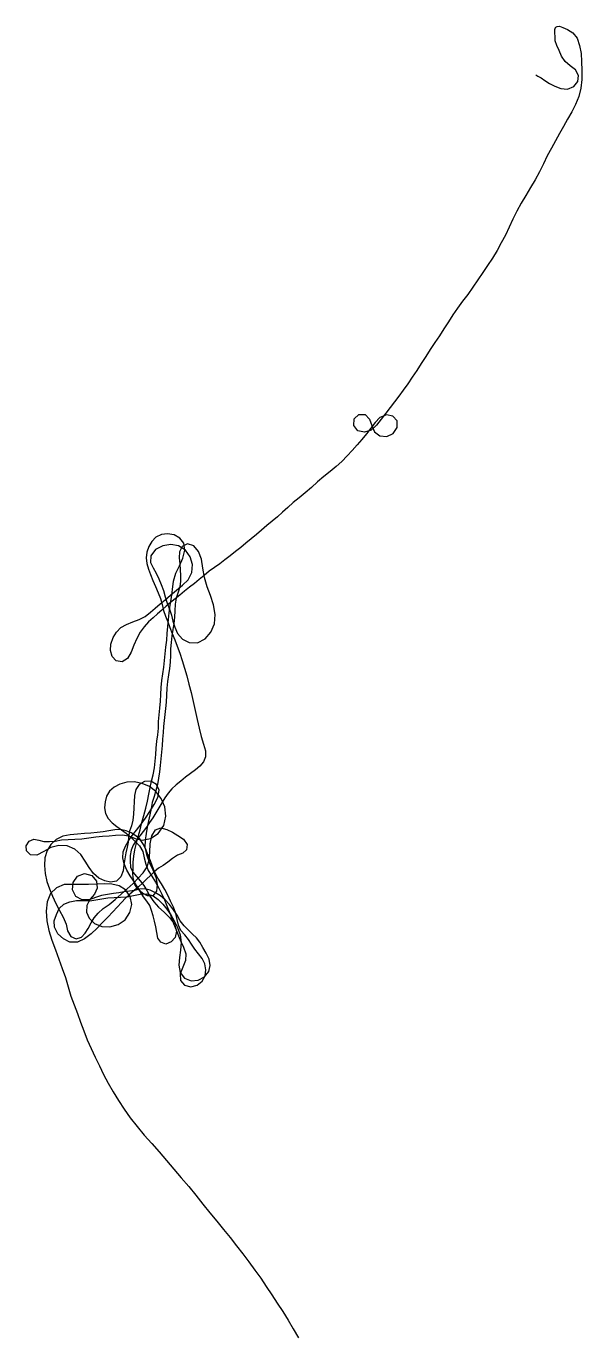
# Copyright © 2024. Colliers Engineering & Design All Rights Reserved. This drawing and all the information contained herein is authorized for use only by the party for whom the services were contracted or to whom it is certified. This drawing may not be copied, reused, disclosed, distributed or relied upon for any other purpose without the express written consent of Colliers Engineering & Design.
# Model space of a CAD drawing. Extents: x 566830 to 603698, y 885283 to 972284.
import ezdxf

# ---------------------------------------------------------------- set-up
doc = ezdxf.new("R2010")
doc.units = 0
doc.header["$MEASUREMENT"] = 0
doc.layers.add('_PATH', color=7, linetype='Continuous', true_color=0xcfffbc)

msp = doc.modelspace()

# ---------------------------------------------------------------- linework, layer by layer
at = {"layer": '_PATH', "elevation": 450.29, "flags": 128}
msp.add_lwpolyline([(600658.34, 969068.13), (600786.28, 968979.6), (600993.22, 968852.91), (601256.32, 968684.36), (601558.34, 968495.58), (601907.02, 968306.37), (602311.43, 968145.5), (602758.64, 968109.9), (603165.69, 968281.58), (603441.17, 968611.01), (603488.76, 969016.49), (603277.05, 969384.95), (602919.39, 969653.31), (602593.65, 969948.92), (602355.47, 970307.37), (602186.84, 970673.16), (602045.62, 971009.8), (601938.6, 971321.15), (601926.88, 971607.01), (601918.66, 971821.67), (601906.39, 971948.66), (601909.09, 972011.78), (601910.21, 972041.51), (601912.64, 972053.32), (601912.28, 972059.61), (601912.44, 972064.08), (601912.97, 972064.59), (601912.99, 972064.6), (601913, 972064.61), (601913, 972064.61), (601913, 972064.61), (601913, 972064.61), (601913.01, 972064.6), (601913.01, 972064.6), (601913.01, 972064.6), (601913.01, 972064.59), (601913.01, 972064.59), (601913, 972064.59), (601912.99, 972064.59), (601913.01, 972064.58), (601913.04, 972064.57), (601913.02, 972064.56), (601913.02, 972064.58), (601913.03, 972064.58), (601913.02, 972064.58), (601913, 972064.58), (601913.02, 972064.57), (601913.08, 972064.57), (601913.02, 972064.57), (601913.03, 972064.55), (601913.04, 972064.58), (601913.02, 972064.58), (601913.03, 972064.6), (601913.03, 972064.61), (601913.04, 972064.62), (601913.03, 972064.59), (601913.05, 972064.59), (601913.02, 972064.6), (601913.04, 972064.6), (601913.02, 972064.58), (601913, 972064.56), (601913.01, 972064.56), (601913.02, 972064.54), (601913.04, 972064.54), (601913.05, 972064.55), (601913, 972064.52), (601912.99, 972064.52), (601912.99, 972064.54), (601913, 972064.54), (601913.02, 972064.54), (601913.04, 972064.55), (601913.01, 972064.55), (601913.02, 972064.53), (601913.02, 972064.54), (601913, 972064.56), (601913, 972064.57), (601913, 972064.57), (601913.02, 972064.58), (601913.01, 972064.61), (601913.02, 972064.6), (601913.05, 972064.61), (601913.05, 972064.59), (601913.01, 972064.6), (601913.01, 972064.61), (601913.01, 972064.63), (601913.03, 972064.64), (601913.02, 972064.65), (601913.04, 972064.65), (601913.04, 972064.62), (601913, 972064.6), (601913.01, 972064.61), (601913.02, 972064.61), (601913, 972064.62), (601913.02, 972064.58), (601913.02, 972064.55), (601913.04, 972064.55), (601913.01, 972064.59), (601913.01, 972064.62), (601913.05, 972064.66), (601913.02, 972064.67), (601913.02, 972064.66), (601912.96, 972064.62), (601912.97, 972064.6), (601912.98, 972064.62), (601912.98, 972064.64), (601913.01, 972064.66), (601913.05, 972064.69), (601913.03, 972064.69), (601912.97, 972064.62), (601912.98, 972064.6), (601913, 972064.61), (601913, 972064.61), (601912.99, 972064.61), (601913, 972064.63), (601913, 972064.63), (601912.98, 972064.62), (601912.98, 972064.6), (601912.99, 972064.58), (601912.96, 972064.6), (601912.96, 972064.6), (601912.97, 972064.61), (601912.95, 972064.62), (601912.94, 972064.62), (601912.97, 972064.61), (601912.95, 972064.6), (601912.99, 972064.61), (601913, 972064.63), (601912.99, 972064.65), (601912.99, 972064.64), (601912.97, 972064.63), (601912.96, 972064.63), (601912.95, 972064.64), (601912.97, 972064.69), (601913, 972064.73), (601913.02, 972064.7), (601913.02, 972064.65), (601913, 972064.64), (601912.98, 972064.66), (601912.98, 972064.63), (601912.96, 972064.64), (601912.95, 972064.65), (601912.97, 972064.68), (601912.97, 972064.69), (601912.96, 972064.66), (601912.95, 972064.63), (601912.96, 972064.61), (601912.99, 972064.62), (601912.97, 972064.64), (601912.97, 972064.62), (601912.97, 972064.62), (601912.96, 972064.62), (601912.99, 972064.62), (601913.01, 972064.64), (601913.03, 972064.65), (601913.02, 972064.63), (601912.99, 972064.61), (601913.02, 972064.64), (601913.09, 972064.71), (601913.05, 972064.74), (601913.04, 972064.72), (601913.06, 972064.74), (601913.06, 972064.78), (601913.05, 972064.78), (601913.04, 972064.78), (601913.05, 972064.75), (601913.02, 972064.73), (601913.02, 972064.7), (601913.03, 972064.66), (601912.99, 972064.62), (601913.02, 972064.62), (601913, 972064.62), (601913.01, 972064.6), (601913, 972064.62), (601913.05, 972064.7), (601913.08, 972064.75), (601913.08, 972064.75), (601913.06, 972064.74), (601913.07, 972064.73), (601913.03, 972064.65), (601913, 972064.62), (601912.99, 972064.63), (601912.98, 972064.63), (601912.99, 972064.62), (601912.99, 972064.59), (601912.97, 972064.58), (601912.98, 972064.6), (601912.97, 972064.59), (601912.98, 972064.62), (601912.98, 972064.62), (601912.97, 972064.6), (601912.98, 972064.59), (601912.99, 972064.61), (601913, 972064.63), (601913.02, 972064.62), (601913.01, 972064.61), (601913.01, 972064.63), (601913, 972064.63), (601912.99, 972064.63), (601912.99, 972064.63), (601912.99, 972064.63), (601913.01, 972064.63), (601913.1, 972064.65), (601913.17, 972064.72), (601913.06, 972064.64), (601913.06, 972064.59), (601913.02, 972064.57), (601913.05, 972064.55), (601913.05, 972064.56), (601913.07, 972064.55), (601913.09, 972064.55), (601913.07, 972064.57), (601913.06, 972064.56), (601913.06, 972064.57), (601913.08, 972064.59), (601913.08, 972064.59), (601913.07, 972064.58), (601913.07, 972064.58), (601913.09, 972064.57), (601913.14, 972064.57), (601913.12, 972064.58), (601913.13, 972064.59), (601913.11, 972064.59), (601913.08, 972064.6), (601913.1, 972064.63), (601913.11, 972064.64), (601913.08, 972064.6), (601913.07, 972064.57), (601913.09, 972064.58), (601913.09, 972064.59), (601913.06, 972064.59), (601913.04, 972064.59), (601913.06, 972064.6), (601913.1, 972064.58), (601913.12, 972064.58), (601913.14, 972064.57), (601913.12, 972064.56), (601913.12, 972064.56), (601913.08, 972064.57), (601913.11, 972064.58), (601913.12, 972064.6), (601913.14, 972064.61), (601913.11, 972064.61), (601913.07, 972064.63), (601913.08, 972064.61), (601913.08, 972064.61), (601913.07, 972064.63), (601913.06, 972064.62), (601913.06, 972064.61), (601913.06, 972064.59), (601913.07, 972064.59), (601913.13, 972064.58), (601913.13, 972064.57), (601913.13, 972064.56), (601913.1, 972064.58), (601913.15, 972064.61), (601913.15, 972064.6), (601913.15, 972064.59), (601913.12, 972064.59), (601913.14, 972064.59), (601913.14, 972064.59), (601913.14, 972064.58), (601913.16, 972064.61), (601913.15, 972064.62), (601913.14, 972064.6), (601913.15, 972064.61), (601913.15, 972064.62), (601913.14, 972064.61), (601913.12, 972064.56), (601913.09, 972064.56), (601913.11, 972064.58), (601913.11, 972064.58), (601913.12, 972064.56), (601913.12, 972064.56), (601913.13, 972064.6), (601913.14, 972064.61), (601913.11, 972064.6), (601913.06, 972064.62), (601913.06, 972064.61), (601913.03, 972064.6), (601913.04, 972064.59), (601913.09, 972064.56), (601913.1, 972064.56), (601913.14, 972064.57), (601913.13, 972064.57), (601913.12, 972064.61), (601913.14, 972064.61), (601913.54, 972065.86), (601917.99, 972083.65), (601926.33, 972107.69), (601931.84, 972132.93), (601938.43, 972158.19), (601945.7, 972174.26), (601946.1, 972179.47), (601946.74, 972180.51), (601949.6, 972183.1), (601952.52, 972187.22), (601954.78, 972192.59), (601952.27, 972194.89), (601956.61, 972199.18), (601954.16, 972202.05), (601959.55, 972206.46), (601986.26, 972220.29), (602065.65, 972262.17), (602224.09, 972284.02), (602440.63, 972206.98), (602740.23, 972069.36), (603099.15, 971853.68), (603382.47, 971481.38), (603548.28, 971007.68), (603647.84, 970483.26), (603685.6, 969933.9), (603698.39, 969352.54), (603695.24, 968757.39), (603639, 968172.35), (603503.92, 967623.48), (603289.14, 967100.75), (603033.28, 966596.95), (602760.6, 966118.51), (602490.38, 965640.42), (602224.32, 965160.13), (601957.62, 964677.1), (601689.24, 964187.27), (601411.37, 963681), (601151.83, 963156.85), (600894.79, 962624.63), (600605.3, 962103.09), (600300.07, 961583.59), (599989.84, 961063.93), (599679.98, 960549.09), (599387.82, 960025.9), (599119.36, 959494.75), (598875.7, 958955.07), (598630.61, 958425.13), (598356.94, 957916.74), (598076.97, 957410.74), (597775.44, 956908.71), (597448.69, 956420.14), (597123.84, 955937.24), (596793.25, 955455.45), (596461.3, 954973.59), (596129.71, 954497.53), (595793.02, 954037.37), (595456.89, 953585.27), (595137.07, 953130.81), (594843.38, 952670.78), (594548.67, 952214.18), (594248.61, 951755.05), (593949.35, 951298.02), (593647.54, 950835.08), (593350.63, 950369.3), (593050.72, 949906.41), (592749.86, 949450.98), (592448.14, 949006.17), (592150.2, 948567.02), (591847.19, 948145.11), (591553.47, 947739.63), (591269.8, 947358.02), (590986.09, 946989.86), (590687.61, 946616.32), (590385.76, 946228.03), (590083.13, 945831.2), (589727.1, 945499.11), (589281.52, 945346.35), (588837.7, 945454.89), (588571.18, 945801.93), (588594.34, 946243.2), (588913.04, 946535.4), (589326.68, 946521.29), (589615.73, 946218.21), (589759.61, 945803.27), (589941.89, 945389.32), (590292.44, 945119.58), (590754.21, 945068.62), (591190.5, 945267.23), (591452.48, 945661.8), (591444.61, 946103.94), (591167.64, 946423.08), (590729.84, 946510.06), (590302.76, 946335.87), (589976.81, 945995.64), (589701.37, 945612.32), (589412.34, 945241.39), (589105.63, 944875.86), (588789.55, 944513.02), (588468.3, 944151.04), (588133.16, 943781.08), (587777.76, 943420.15), (587394.41, 943082.25), (586990.53, 942749.05), (586576.27, 942412.38), (586158.88, 942059.61), (585758.62, 941691.33), (585349.73, 941339.38), (584943.61, 941006.77), (584548.58, 940690.51), (584183.86, 940368.68), (583842.9, 940048.98), (583495.21, 939746.16), (583147.51, 939454.39), (582798.32, 939159.96), (582451.26, 938862.88), (582101.14, 938574), (581750.06, 938288.93), (581405.08, 938003.98), (581061.41, 937715.76), (580715.84, 937429.91), (580365.22, 937152.85), (580020.46, 936886.48), (579678.02, 936627.13), (579320.54, 936380.21), (578970.46, 936126.39), (578642.52, 935850.65), (578313.88, 935581.37), (577987.35, 935325.52), (577661.1, 935068.86), (577344.83, 934798.85), (577029.92, 934544.59), (576719.86, 934306.84), (576412.58, 934060.45), (576110.94, 933812.79), (575821.59, 933555.48), (575536.31, 933296.14), (575246.51, 933042.89), (574948.33, 932766.4), (574655.85, 932449), (574392.19, 932082.28), (574162.73, 931669.86), (573972.56, 931223.5), (573796.2, 930760.57), (573558.76, 930337.92), (573193.44, 930126.29), (572807.19, 930191.87), (572538.93, 930483.55), (572424.18, 930874.9), (572455.35, 931302.86), (572594.29, 931727.26), (572821.69, 932097.77), (573115.74, 932399.86), (573478.12, 932607.47), (573897.55, 932770.43), (574329.5, 932928.42), (574732.84, 933136.69), (575067.06, 933411.89), (575379.26, 933690.41), (575709.05, 933961.3), (576053.38, 934235.99), (576409.89, 934551.7), (576799.69, 934882.58), (577206.89, 935200.07), (577585.92, 935568.42), (577810.52, 936043.13), (577858.88, 936569.45), (577717.81, 937088.81), (577394.13, 937532.76), (576946.2, 937817.28), (576420.3, 937912.97), (575890.48, 937823.17), (575416.94, 937570.86), (575110.33, 937162.53), (575075.64, 936716.64), (575249.47, 936351.68), (575449.65, 935999.09), (575622.37, 935629.42), (575790.66, 935249.82), (575935.74, 934854.02), (576049.46, 934433.96), (576181.76, 934016.55), (576334.32, 933610.9), (576466.2, 933217.72), (576568.5, 932823.74), (576690.77, 932418.94), (576880.07, 932000.37), (577192.26, 931632.94), (577644.08, 931401.56), (578185.99, 931391.66), (578706.28, 931639.99), (579090.73, 932082.99), (579314.34, 932645.11), (579362.6, 933269.34), (579258.97, 933897.18), (579068.65, 934512.11), (578835.54, 935106.48), (578658.38, 935718.71), (578558.42, 936337.58), (578460.67, 936932.72), (578270.64, 937448.99), (577954.08, 937807.18), (577541.93, 937940.79), (577174.6, 937778.63), (576996.4, 937415.03), (576990.25, 937012.44), (577014.59, 936620.44), (577046.88, 936234.84), (577063.32, 935853.6), (577066.16, 935473.22), (577015.05, 935101.79), (576903.74, 934737.53), (576783.34, 934352.31), (576720.08, 933936.45), (576691.09, 933506.57), (576675.03, 933074.57), (576626.66, 932666.82), (576562.36, 932258.74), (576501.75, 931839.2), (576440.57, 931411.79), (576399.08, 930979.34), (576397.59, 930542.56), (576379.62, 930104.09), (576330.96, 929677.7), (576270.24, 929251.72), (576215.04, 928815.59), (576171.45, 928363.65), (576143.82, 927901.72), (576109.56, 927447.48), (576070.82, 927018.36), (576033.33, 926616.6), (575991.16, 926232.22), (575942.92, 925841.39), (575907.47, 925427.91), (575881.32, 924997.44), (575852.07, 924564.16), (575804.67, 924124.63), (575757.83, 923684.34), (575719.58, 923243.6), (575679.63, 922821.52), (575617.81, 922407.35), (575542.45, 921992.46), (575434.87, 921590.97), (575309.82, 921198.15), (575199.09, 920796.49), (575118.52, 920383.68), (575041.51, 919980.35), (574950.98, 919572.26), (574862.7, 919154.66), (574785.79, 918733.28), (574718.52, 918297.62), (574705.57, 917830.36), (574806.24, 917341.23), (574992.98, 916836.09), (575224.54, 916333.61), (575438.38, 915840.7), (575530.53, 915360.22), (575469.5, 914905.43), (575223.34, 914602.3), (574871.63, 914595.61), (574540.4, 914777.96), (574246.52, 915038.07), (574044.1, 915351.57), (573947.94, 915691.57), (573916.18, 916036.55), (573916.72, 916431.51), (573922.99, 916836.29), (573965.23, 917235.22), (574042.77, 917655.34), (574138.31, 918091.67), (574263.96, 918533.05), (574387.29, 918983.75), (574508.72, 919453.04), (574637.93, 919932.9), (574767.93, 920409.68), (574878.35, 920881.97), (574960.92, 921343.95), (575046.29, 921781.76), (575140.73, 922202.41), (575248.13, 922635.36), (575337.46, 923094.19), (575384.85, 923539.42), (575425.1, 923968.3), (575462.32, 924405.36), (575507.09, 924852.01), (575554.32, 925288.03), (575604.03, 925721.62), (575619.35, 926169.71), (575643.69, 926614.68), (575696.28, 927054.87), (575746.91, 927502.13), (575771.73, 927959.05), (575794.23, 928421.15), (575839.27, 928880.2), (575893.86, 929324.17), (575954.96, 929764.01), (576008.5, 930208.11), (576054.26, 930652.37), (576103.93, 931099.84), (576152.61, 931550.56), (576192.22, 932001.69), (576219.23, 932460.87), (576263.43, 932920.84), (576319.13, 933379.46), (576385.48, 933872.22), (576461.97, 934388.93), (576536.5, 934923.95), (576614.68, 935466.21), (576765.13, 935993.85), (576991.74, 936492.04), (577217.21, 936997.55), (577359.82, 937519.17), (577299.79, 937986.99), (577029.63, 938331.04), (576638.34, 938545.13), (576214.93, 938614.8), (575800.8, 938563.75), (575432.61, 938390.49), (575156.24, 938110.84), (574974.25, 937763.88), (574838.46, 937397.28), (574794.29, 937015.72), (574837.89, 936639.54), (574935.91, 936275.3), (575067.37, 935904.08), (575226.32, 935517.5), (575404.58, 935109.92), (575587.21, 934704.86), (575738.05, 934311.96), (575848.85, 933913.72), (575949.04, 933517.06), (576077.25, 933144.95), (576217.41, 932779.77), (576364.34, 932400.51), (576520.33, 932005.73), (576688.25, 931590.63), (576855.9, 931150.28), (577015.26, 930687.3), (577168.55, 930204.65), (577325.45, 929702.09), (577483.69, 929182.68), (577626.93, 928644.41), (577773.19, 928082.72), (577908.06, 927496.59), (578034.2, 926894.98), (578167.92, 926301.82), (578299.41, 925726.68), (578431.65, 925172.46), (578594.71, 924668.13), (578727.48, 924214.34), (578723.17, 923824.96), (578588.12, 923477.79), (578353.4, 923197.93), (578056.73, 922954.45), (577734.07, 922712.48), (577399.37, 922473.58), (577080.86, 922216.22), (576785.45, 921959.61), (576503.87, 921701.28), (576252.34, 921412.3), (576031.65, 921097.25), (575828.98, 920774.83), (575627.49, 920440), (575423.99, 920102.35), (575229.16, 919772.93), (575013.37, 919466.41), (574805.01, 919163.41), (574583.45, 918869.48), (574361.87, 918583.21), (574137.5, 918281.13), (573926.25, 917960.19), (573783.82, 917620.14), (573734.24, 917264.67), (573719.87, 916891.23), (573756.37, 916510.85), (573915.44, 916170.5), (574147.7, 915877.94), (574402.17, 915602.74), (574626.58, 915293.72), (574826.61, 914949.79), (575036.94, 914580.24), (575290.5, 914202.93), (575600.78, 913845.33), (575983.45, 913511.14), (576364.09, 913140.34), (576673.49, 912720.46), (576806.28, 912260.35), (576717.1, 911837.02), (576446.42, 911539.55), (576090.54, 911401.01), (575755.53, 911515.35), (575564.98, 911792.91), (575492.23, 912156.21), (575437.82, 912542.13), (575348.4, 912917.76), (575252.93, 913274.3), (575152.67, 913615.63), (575024.76, 913951.24), (574839.14, 914248.45), (574610.47, 914527.11), (574405.61, 914853.9), (574199.21, 915215.31), (573966.6, 915570.1), (573729.07, 915925.83), (573514.2, 916308.16), (573340.48, 916714.14), (573242.17, 917126.73), (573274.18, 917525.68), (573415.7, 917899.81), (573615.29, 918247.69), (573866.74, 918593.83), (574157.46, 918953.72), (574454.94, 919346.28), (574752.2, 919757.5), (575042.12, 920192.28), (575315.19, 920655.53), (575569.25, 921127.94), (575643.99, 921606.78), (575467.01, 921990.8), (575104.85, 922205.76), (574683.95, 922193.75), (574330.25, 921982.81), (574101.46, 921649.88), (574012.53, 921247.62), (573990.98, 920835), (573978.3, 920428.39), (573952.75, 920022.02), (573901.42, 919627.02), (573808.53, 919250.69), (573686.91, 918883.75), (573625.13, 918516.18), (573594.09, 918167.77), (573534.09, 917817.75), (573447.06, 917444), (573371.64, 917051.33), (573313.8, 916652.54), (573266.28, 916248.11), (573119.6, 915848.85), (572813.01, 915575.56), (572422.82, 915495.4), (572039.07, 915600.47), (571650.84, 915777.39), (571292.75, 916074.82), (571002.66, 916467.32), (570732.23, 916898.56), (570446.53, 917336.96), (570058.85, 917701.28), (569557.96, 917910.23), (569000.38, 917938.22), (568457.77, 917797.7), (567994.05, 917533.93), (567537.26, 917303.88), (567109.68, 917314.66), (566859.41, 917573.58), (566829.99, 917923.5), (567019.07, 918223.43), (567335.9, 918356.38), (567664.65, 918287.6), (568006.73, 918208.27), (568368.07, 918209.89), (568758.64, 918233.78), (569174.39, 918304.82), (569603.37, 918338.53), (570047.54, 918352.77), (570510.32, 918378.34), (570978.49, 918444.27), (571445.21, 918511.68), (571899.77, 918546.28), (572338.29, 918578.71), (572764.8, 918625.66), (573200.51, 918639.25), (573643.6, 918578.56), (574057.49, 918412.07), (574533.5, 918298.12), (575074.4, 918408.61), (575591.75, 918738.19), (575962.52, 919271.32), (576097.76, 919891.5), (576027.96, 920511.21), (575792.24, 921063.16), (575435.21, 921519.53), (575001.38, 921853.5), (574516.76, 922055.17), (574003.87, 922154.35), (573500.12, 922132.14), (573043.8, 922009.18), (572656.62, 921800.37), (572349.9, 921532.84), (572157.43, 921209.99), (572058.44, 920840.64), (572017.13, 920446.69), (572098.58, 920062.55), (572274.98, 919718.58), (572534.16, 919432.49), (572836.99, 919199.6), (573154.06, 918986.26), (573468.2, 918753.94), (573767.44, 918482.66), (574064.88, 918207.21), (574355.05, 917909.67), (574569.18, 917536.66), (574667.32, 917115.7), (574763.74, 916694.54), (574924.83, 916286.15), (575156.47, 915898.54), (575409.86, 915513.23), (575632.17, 915111.6), (575835.88, 914719.16), (576012.97, 914332.43), (576168.72, 913944.44), (576311.75, 913554.97), (576461.77, 913166.31), (576610.56, 912758.98), (576770.28, 912344.69), (576930.8, 911947.83), (577095.11, 911571.29), (577267.4, 911186.5), (577413.79, 910761.18), (577390.84, 910306.81), (577221, 909867.66), (577047.49, 909431.6), (577070.55, 908988.98), (577341.08, 908664.05), (577756.35, 908564.87), (578171.7, 908683.67), (578514.18, 908936.4), (578709.33, 909292.52), (578755.84, 909700.93), (578682.22, 910097.04), (578500.56, 910439.56), (578255.42, 910746.21), (578014.3, 911065.45), (577804.34, 911393.38), (577594.83, 911712.87), (577346.33, 912011.09), (577087.99, 912306.76), (576924.86, 912656.64), (576848.21, 913033.86), (576750.75, 913435.77), (576597.19, 913843.29), (576405.45, 914238.42), (576216.96, 914636.64), (576021.17, 915026.31), (575804.6, 915405.44), (575575.07, 915776.28), (575360.08, 916149.29), (575211.62, 916548.25), (575068.86, 916921.97), (574917.2, 917270.89), (574782.96, 917630.39), (574621.66, 918005.33), (574394.38, 918335.58), (574111.07, 918587.84), (573803.59, 918775.67), (573463.61, 918903.41), (573090.41, 918988.81), (572702.96, 918973.88), (572321.44, 918902.15), (571933.98, 918841.89), (571535.92, 918806.52), (571121.62, 918765.57), (570689.15, 918731.07), (570233.47, 918692.36), (569754.93, 918650.89), (569263.74, 918555.46), (568809.63, 918344.48), (568452.48, 918007.29), (568210.48, 917596.25), (568072.3, 917127.76), (568032.73, 916619.16), (568077.82, 916090.35), (568192.14, 915559.44), (568365.54, 915054.32), (568567.06, 914568.74), (568799.87, 914090.28), (569046.71, 913624.9), (569276.89, 913173.92), (569474.04, 912730.04), (569564.33, 912273.43), (569789.93, 911903.97), (570140.97, 911749.22), (570489.48, 911854.54), (570733.3, 912115.76), (570934.05, 912439.33), (571129.19, 912797.55), (571348.86, 913141.92), (571613.61, 913456.09), (571936.44, 913755.58), (572344.74, 914024.62), (572743.36, 914350.08), (573120.27, 914713.69), (573533.38, 915061.09), (573920.72, 915414.94), (574255.26, 915775.25), (574580.88, 916123.79), (574856.47, 916521.55), (574983.38, 916986.67), (575023.45, 917501.63), (575065.68, 918045.29), (575168.38, 918573.27), (575413.87, 918984.29), (575771.35, 919107.92), (576157.76, 919006.51), (576538.68, 918811.67), (576899.41, 918593.66), (577259.4, 918347.72), (577509.64, 918007.46), (577471.55, 917656.65), (577221.35, 917431.94), (576872.48, 917287.31), (576545.97, 917071.68), (576227.6, 916837.77), (575918.24, 916618.02), (575602.12, 916425.87), (575327.3, 916185.36), (575069.35, 915937.48), (574813.25, 915702.88), (574563.66, 915454.22), (574286.35, 915204.78), (573997.78, 914959.04), (573708.19, 914713.28), (573428.1, 914452.4), (573153.99, 914164.97), (572876, 913857.33), (572575.32, 913531.15), (572248.33, 913188.16), (571902.11, 912831.2), (571541.82, 912452.59), (571149.26, 912069.98), (570704.93, 911736.94), (570223.37, 911520.05), (569734.98, 911515.65), (569300.82, 911738.48), (568931.73, 912083.7), (568712.68, 912510.8), (568695.28, 912934.96), (568832.21, 913356.08), (569022.64, 913759.17), (569331.93, 914039.33), (569724.9, 914204.62), (570157.14, 914285.24), (570608.05, 914288.83), (571048.52, 914257.58), (571451.97, 914325.14), (571841.42, 914396.17), (572246.73, 914458.5), (572664.8, 914493.22), (573086.93, 914502.54), (573521.14, 914535.29), (573951.27, 914616.33), (574390.43, 914701.94), (574836.22, 914728.52), (575247.31, 914604.75), (575580.47, 914352.99), (575893.62, 914054.06), (576168.38, 913708.91), (576420.32, 913340.38), (576655.09, 912946.75), (576860.84, 912504.18), (577037.48, 912021.02), (577103.23, 911513.42), (577065.4, 911002.67), (577001.73, 910501.64), (576961.13, 909994.61), (577042.99, 909505.84), (577328.31, 909133.63), (577769.89, 908967.68), (578249.36, 908995.05), (578654.42, 909219.66), (578942.6, 909570.04), (579033.02, 909988.23), (578963.59, 910401.71), (578770.44, 910789.7), (578558.08, 911163.82), (578355.86, 911517.36), (578123.77, 911811.92), (577864.87, 912051.72), (577603.04, 912320.63), (577315.4, 912611.32), (577051.31, 912943.01), (576839.12, 913315.11), (576613.21, 913680.77), (576338.08, 914021.77), (576046.98, 914337.71), (575741.13, 914601.38), (575400.17, 914796.5), (575054.17, 914970.62), (574700.48, 915064.38), (574352.54, 915037.91), (574016.13, 914963.44), (573676.57, 914907.85), (573330.6, 914853.91), (572979.33, 914802.7), (572619.58, 914750.5), (572233.05, 914696.84), (571836.73, 914626.16), (571433.93, 914492.2), (571010.96, 914337.83), (570546.99, 914323.34), (570126.07, 914548.72), (569896.01, 914986.75), (569944.19, 915493.55), (570237.81, 915908.1), (570703.95, 916085.34), (571177.05, 915946.06), (571484.13, 915574.21), (571546.32, 915117.44), (571354.14, 914718.57), (571057.86, 914365.35), (570848.94, 913964.2), (570833.16, 913526.04), (571014.06, 913107.07), (571363.27, 912773.1), (571839.34, 912563.52), (572388.14, 912532.32), (572925.5, 912687.89), (573392.91, 913017.24), (573715.58, 913494.16), (573843.19, 914034.48), (573730.83, 914562.5), (573422.9, 914989.72), (572997.5, 915259.26), (572506.26, 915372.07), (572000.86, 915387.91), (571484.94, 915375.81), (570962.37, 915355.02), (570430.84, 915347.8), (569887.25, 915355.55), (569339.99, 915339.77), (568833.04, 915140.38), (568452.22, 914745.59), (568224.03, 914205.72), (568155.1, 913584.04), (568208.16, 912939.53), (568339.32, 912292.61), (568534.21, 911654.04), (568763.26, 911025.79), (569004.12, 910400.39), (569225.24, 909777.94), (569427.16, 909170.56), (569610.64, 908556.53), (569799.53, 907944.43), (570006.33, 907360.43), (570226.4, 906792), (570435.38, 906218.86), (570648.71, 905633.24), (570882.53, 905045.45), (571141.8, 904468.62), (571407.58, 903900.91), (571682.25, 903321.97), (571963.9, 902748.84), (572265.29, 902179.84), (572597.67, 901603.88), (572952.04, 901027.99), (573329.53, 900452.04), (573735.08, 899872.99), (574185.08, 899298.17), (574664.22, 898731.8), (575155.24, 898173.53), (575646.56, 897608.78), (576135.08, 897036.19), (576623.36, 896464.55), (577119.13, 895893.64), (577611.42, 895325.68), (578090.54, 894742.2), (578555.45, 894153.33), (579024.83, 893581.45), (579482.87, 893018.37), (579931.92, 892467.46), (580370.11, 891924.22), (580794.92, 891384.92), (581206.91, 890848.62), (581605.29, 890314.29), (582003.81, 889776.56), (582394.21, 889237.2), (582756.98, 888677.38), (583120.4, 888124.59), (583486.82, 887576.14), (583851.95, 887018.13), (584206.83, 886454.24), (584554.7, 885877.3), (584895.41, 885283.01)], dxfattribs=at)

doc.saveas('drawing.dxf')
